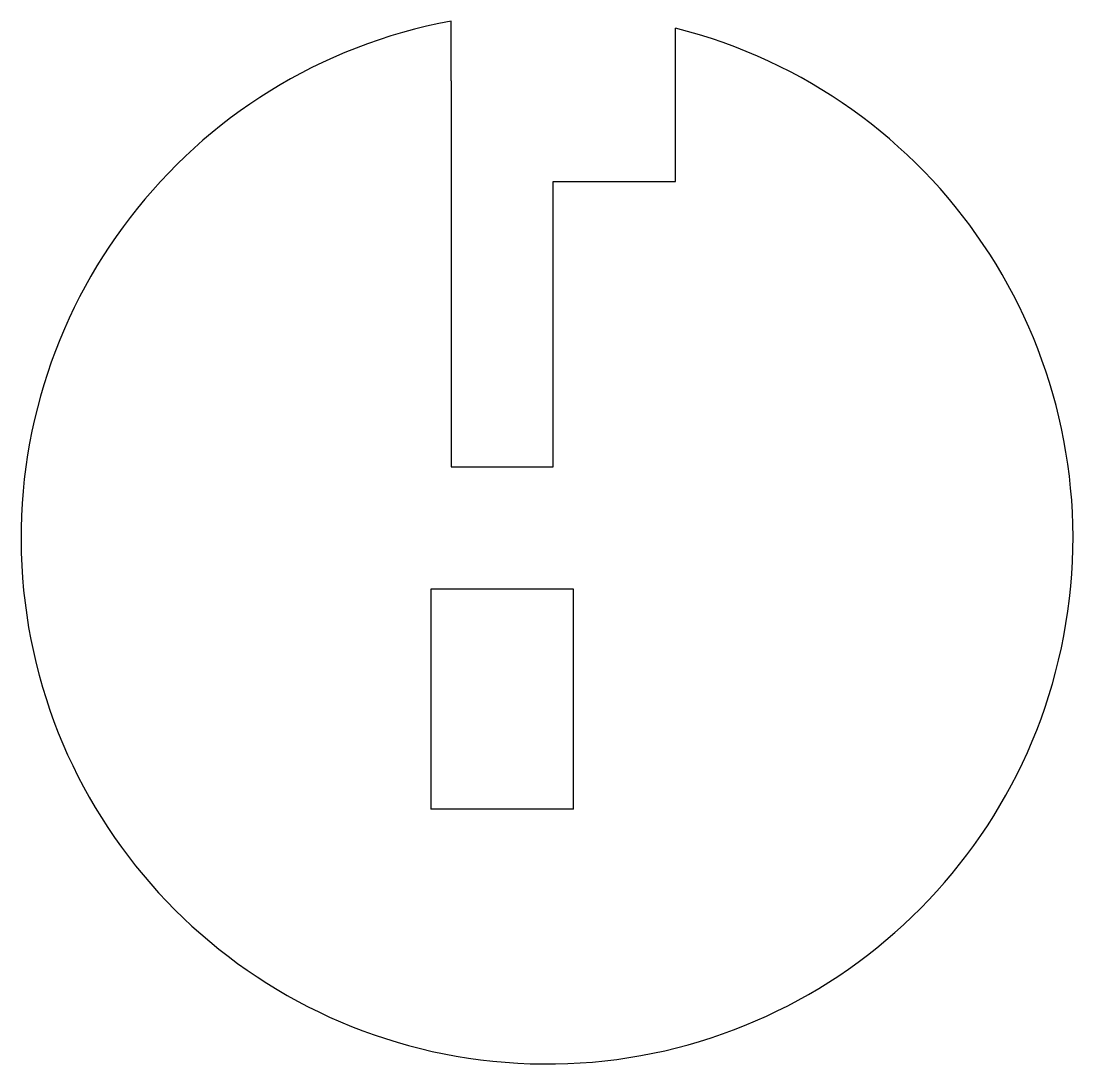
# Model space of a CAD drawing. Header units: millimetres. Extents: x -140 to 118, y -129 to 127.
import ezdxf

# ---------------------------------------------------------------- set-up
doc = ezdxf.new("R2010")
doc.units = ezdxf.units.MM
doc.layers.get('0').update_dxf_attribs({"lineweight": 25, "true_color": 0xffffff})

msp = doc.modelspace()

# ---------------------------------------------------------------- linework, layer by layer
for p, q in [((-35, 112.17), (-35, 126.84)), ((20, 115.79), (20, 125.09)), ((20, 87.5), (20, 115.79)), ((-35, 112.17), (-35, 17.5)), ((-10, 87.5), (20, 87.5)), ((-10, 17.5), (-10, 87.5)), ((-35, 17.5), (-10, 17.5)), ((-5, -12.5), (-40, -12.5)), ((-40, -12.5), (-40, -66.5)), ((-5, -66.5), (-5, -12.5)), ((-5, -66.5), (-40, -66.5))]:
    msp.add_line(p, q)
msp.add_arc((-11.5, 0), 129, 100.4962, 75.8663)

doc.saveas('drawing.dxf')
